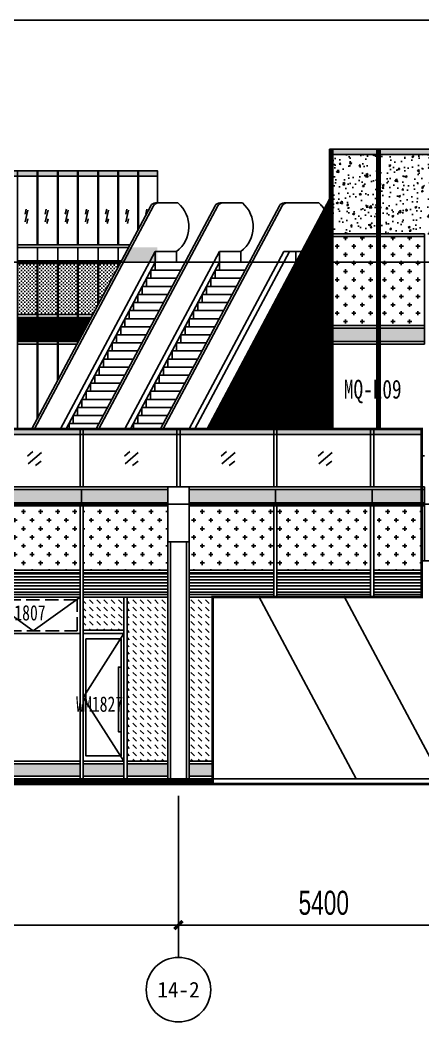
# Model space of a CAD drawing. Extents: x -483182 to 812890, y -390528 to -214858.
# Drawn here: x 342744 to 350231, y -326149 to -307529 of the extents above; entities that cross this region are included whole.
import ezdxf
from ezdxf.enums import TextEntityAlignment as Align
from ezdxf.xclip import XClip

# ---------------------------------------------------------------- set-up
doc = ezdxf.new("R2010")
doc.units = 0
doc.header["$LTSCALE"] = 1000
doc.header["$MEASUREMENT"] = 0
doc.header["$XCLIPFRAME"] = 0
doc.linetypes.add('DASH', pattern=[0.35, 0.25, -0.1])
for name, color, linetype in [('01-标注_符号', 200, 'Continuous'), ('01-标注_轴线坐标', 132, 'Continuous'), ('02-TEXT_轴号', 7, 'Continuous'), ('05-填充_156', 156, 'Continuous'), ('05-填充_168', 168, 'Continuous'), ('05-填充_18', 18, 'Continuous'), ('05-填充_天正', 14, 'Continuous'), ('A-C_幕墙龙骨', 133, 'Continuous'), ('A-C_窗', 140, 'Continuous'), ('A-E_栏杆', 232, 'Continuous'), ('A-SUR_看线', 231, 'Continuous'), ('AXIS_TEXT', 7, 'Continuous'), ('D-铝板', 181, 'Continuous'), ('E-立面轮廓', 241, 'Continuous')]:
    doc.layers.add(name, color=color, linetype=linetype)
doc.layers.add('04-不打印_辅助线', color=165, linetype='Continuous', plot=False)
doc.styles.add('_TCH_AXIS', font='STXIHEI_0.TTF', dxfattribs={"width": 0.75})
doc.styles.add('_TCH_DIM_T3', font='ros.shx', dxfattribs={"width": 0.705882, "bigfont": 'jd.shx'})
doc.styles.add('COMPLEX', font='COMPLEX')
doc.styles.get("Standard").update_dxf_attribs({"font": 'STXIHEI_0.TTF', "width": 0.75})
doc.dimstyles.new('_TCH_ARCH&&150', dxfattribs={"dimtxt": 446.25, "dimasz": 150, "dimexe": 375, "dimexo": 450, "dimgap": 189.375, "dimtad": 1, "dimdec": 0, "dimzin": 0, "dimdsep": 46, "dimtxsty": '_TCH_DIM_T3', "dimblk": 'ARCHTICK', "dimcen": 0.09, "dimclrt": 7, "dimazin": 2, "dimtfac": 1, "dimtdec": 0, "dimtix": 1, "dimtmove": 2, "dimatfit": 3, "dimfxl": 0, "dimtolj": 1, "dimtzin": 0, "dimarcsym": 0})
pattern_1 = [(0, (-28019, 317429.43), (158.75, 158.75), [79.375, -238.125]), (90, (-27979.32, 317389.74), (-158.75, 158.75), [79.375, -238.125])]
pattern_2 = [(315, (0, 0), (134.703842, -3e-14), [95.25, -95.25])]

# ---------------------------------------------------------------- blocks, each defined once
blk = doc.blocks.new('*U139')
at = {"layer": '05-填充_168'}
h = blk.add_hatch(color=256, dxfattribs=at)
h.dxf.hatch_style = 1
h.paths.add_polyline_path([(0, 300), (8600, 300), (8600, 50), (0, 50)])
for points in [[(0, 350), (8600, 350)], [(0, 300), (8600, 300)], [(0, 50), (8600, 50)], [(0, 0), (8600, 0)]]:
    blk.add_lwpolyline(points)
for points in [[(0, 300), (8600, 300), (8600, 350), (0, 350)], [(0, 300), (8600, 300), (8600, 50), (0, 50)], [(8600, 0), (0, 0), (0, 50), (8600, 50)]]:
    blk.add_lwpolyline(points, close=True)
blk = doc.blocks.new('*U253')
at = {"layer": 'A-C_窗'}
blk.add_line((0, 125), (0, -125), dxfattribs=at)
blk = doc.blocks.new('*U254')
at = {"layer": 'A-C_窗', "color": 0, "linetype": 'ByBlock', "lineweight": -2, "transparency": 16777216}
for p in [(0, 0), (1800, 0), (3600, 0), (5400, 0)]:
    blk.add_blockref('*U253', p, dxfattribs=at)
blk = doc.blocks.new('kdytu')
at = {"layer": '05-填充_168'}
h = blk.add_hatch(color=256, dxfattribs=at)
h.dxf.hatch_style = 1
h.paths.add_polyline_path([(0, 50), (1740, 50), (1740, 275), (0, 275)])
for points in [[(0, 325), (1740, 325)], [(0, 275), (1740, 275)], [(0, 50), (1740, 50)], [(0, 0), (1740, 0)]]:
    blk.add_lwpolyline(points)
blk.add_lwpolyline([(0, 50), (1740, 50), (1740, 275), (0, 275)], close=True)
blk = doc.blocks.new('*U249')
at = {"layer": 'A-C_窗'}
blk.add_blockref('kdytu', (-870, -162.5), dxfattribs=at)
blk = doc.blocks.new('*U250')
at = {"layer": 'A-C_窗', "color": 0, "linetype": 'ByBlock', "lineweight": -2, "transparency": 16777216}
for p in [(0, 0), (1800, 0), (3600, 0)]:
    blk.add_blockref('*U249', p, dxfattribs=at)
blk = doc.blocks.new('A$C2E0A5E3B')
blk.add_lwpolyline([(-5, 0), (1735, 0), (1735, 675), (-5, 675)], close=True)
for points in [[(-5, 675), (865, 50)], [(865, 50), (1735, 675)]]:
    blk.add_lwpolyline(points)
at = {"linetype": 'DASH'}
blk.add_lwpolyline([(45, 50), (1685, 50), (1685, 625), (45, 625)], close=True, dxfattribs=at)
at = {"layer": '04-不打印_辅助线', "width": 0.75}
blk.add_text('1807', height=285.4, dxfattribs=at).set_placement((514, 242))
blk = doc.blocks.new('*U251')
at = {"layer": 'A-C_窗'}
blk.add_blockref('A$C2E0A5E3B', (-865, -337.5), dxfattribs=at)
blk = doc.blocks.new('*U252')
at = {"layer": 'A-C_窗', "color": 0, "linetype": 'ByBlock', "lineweight": -2, "transparency": 16777216}
for p in [(0, 0), (1800, 0), (3600, 0)]:
    blk.add_blockref('*U251', p, dxfattribs=at)
blk = doc.blocks.new('*U273')
at = {"layer": 'A-E_栏杆'}
for p, q in [((-30, -537.5), (-30, 537.5)), ((30, -537.5), (30, 537.5))]:
    blk.add_line(p, q, dxfattribs=at)
blk = doc.blocks.new('*U274')
at = {"layer": 'A-E_栏杆', "color": 0, "linetype": 'ByBlock', "lineweight": -2, "transparency": 16777216}
for p in [(57600, 0), (59400, 0), (61200, 0), (63000, 0)]:
    blk.add_blockref('*U273', p, dxfattribs=at)
blk = doc.blocks.new('jtrsytrs')
at = {"layer": 'A-E_栏杆'}
for points in [[(861, -416), (763, -507)], [(1020, -435), (773, -648)], [(1016, -596), (911, -679)]]:
    blk.add_lwpolyline(points, dxfattribs=at)
blk = doc.blocks.new('*U275')
at = {"layer": 'A-C_窗'}
blk.add_blockref('jtrsytrs', (-907, 533), dxfattribs=at)
blk = doc.blocks.new('*U276')
at = {"layer": 'A-E_栏杆', "color": 0, "linetype": 'ByBlock', "lineweight": -2, "transparency": 16777216}
for p in [(57600, 0), (59400, 0), (61200, 0), (63000, 0)]:
    blk.add_blockref('*U275', p, dxfattribs=at)
blk = doc.blocks.new('*U277')
at = {"layer": '05-填充_168'}
h = blk.add_hatch(color=256, dxfattribs=at)
h.dxf.hatch_style = 1
h.paths.add_polyline_path([(0, 50), (438, 50), (438, 275), (0, 275)])
for points in [[(0, 325), (438, 325)], [(0, 275), (438, 275)], [(0, 50), (438, 50)], [(0, 0), (438, 0)]]:
    blk.add_lwpolyline(points)
blk.add_lwpolyline([(0, 50), (438, 50), (438, 275), (0, 275)], close=True)
blk = doc.blocks.new('*U471')
at = {"layer": '05-填充_156'}
h = blk.add_hatch(dxfattribs=at)
h.set_pattern_fill('CROSS', color=136, scale=100)
h.set_pattern_definition([(0, (-31417, 313254.43), (158.75, 158.75), [79.375, -238.125]), (90, (-31377.32, 313214.74), (-158.75, 158.75), [79.375, -238.125])])
h.paths.add_polyline_path([(0, 1700), (1570, 1700), (1570, 500), (0, 500)])
h = blk.add_hatch(dxfattribs=at)
h.set_pattern_fill('LINE', color=256, scale=60)
h.set_pattern_definition([(0, (1086, 50), (0, 57.15), [])])
h.paths.add_polyline_path([(0, 450), (1570, 450), (1570, 50), (0, 50)])
for points in [[(0, 1700), (1570, 1700), (1570, 500), (0, 500)], [(1570, 450), (0, 450), (0, 500), (1570, 500)], [(1570, 0), (0, 0), (0, 50), (1570, 50)]]:
    blk.add_lwpolyline(points, close=True)
for points in [[(0, 500), (1570, 500)], [(0, 450), (1570, 450)]]:
    blk.add_lwpolyline(points)
at = {"layer": 'A-C_窗'}
blk.add_lwpolyline([(0, 450), (1570, 450), (1570, 50), (0, 50)], close=True, dxfattribs=at)
blk = doc.blocks.new('*U278')
at = {"layer": '05-填充_168'}
h = blk.add_hatch(color=256, dxfattribs=at)
h.dxf.hatch_style = 1
h.paths.add_polyline_path([(0, 300), (4318, 300), (4318, 50), (0, 50)])
for points in [[(0, 350), (4318, 350)], [(0, 300), (4318, 300)], [(0, 50), (4318, 50)], [(0, 0), (4318, 0)]]:
    blk.add_lwpolyline(points)
for points in [[(0, 300), (4318, 300), (4318, 350), (0, 350)], [(0, 300), (4318, 300), (4318, 50), (0, 50)], [(4318, 0), (0, 0), (0, 50), (4318, 50)]]:
    blk.add_lwpolyline(points, close=True)
blk = doc.blocks.new('*U470')
at = {"layer": '05-填充_156'}
h = blk.add_hatch(dxfattribs=at)
h.set_pattern_fill('CROSS', color=136, scale=100)
h.set_pattern_definition([(0, (-31247, 313254.43), (158.75, 158.75), [79.375, -238.125]), (90, (-31207.32, 313214.74), (-158.75, 158.75), [79.375, -238.125])])
h.paths.add_polyline_path([(0, 1700), (1740, 1700), (1740, 500), (0, 500)])
h = blk.add_hatch(dxfattribs=at)
h.set_pattern_fill('LINE', color=256, scale=60)
h.set_pattern_definition([(0, (1256, 50), (0, 57.15), [])])
h.paths.add_polyline_path([(0, 450), (1740, 450), (1740, 50), (0, 50)])
for points in [[(0, 1700), (1740, 1700), (1740, 500), (0, 500)], [(1740, 450), (0, 450), (0, 500), (1740, 500)], [(1740, 0), (0, 0), (0, 50), (1740, 50)]]:
    blk.add_lwpolyline(points, close=True)
for points in [[(0, 500), (1740, 500)], [(0, 450), (1740, 450)]]:
    blk.add_lwpolyline(points)
at = {"layer": 'A-C_窗'}
blk.add_lwpolyline([(0, 450), (1740, 450), (1740, 50), (0, 50)], close=True, dxfattribs=at)
blk = doc.blocks.new('*U472')
at = {"layer": '05-填充_156'}
h = blk.add_hatch(dxfattribs=at)
h.set_pattern_fill('CROSS', color=136, scale=100)
h.set_pattern_definition([(0, (-32098.68, 313254.43), (158.75, 158.75), [79.375, -238.125]), (90, (-32058.99, 313214.74), (-158.75, 158.75), [79.375, -238.125])])
h.paths.add_polyline_path([(0, 1700), (888, 1700), (888, 500), (0, 500)])
h = blk.add_hatch(dxfattribs=at)
h.set_pattern_fill('LINE', color=256, scale=60)
h.set_pattern_definition([(0, (404.33, 50), (0, 57.15), [])])
h.paths.add_polyline_path([(0, 450), (888, 450), (888, 50), (0, 50)])
for points in [[(0, 1700), (888, 1700), (888, 500), (0, 500)], [(888, 450), (0, 450), (0, 500), (888, 500)], [(888, 0), (0, 0), (0, 50), (888, 50)]]:
    blk.add_lwpolyline(points, close=True)
for points in [[(0, 500), (888, 500)], [(0, 450), (888, 450)]]:
    blk.add_lwpolyline(points)
at = {"layer": 'A-C_窗'}
blk.add_lwpolyline([(0, 450), (888, 450), (888, 50), (0, 50)], close=True, dxfattribs=at)
blk = doc.blocks.new('*U279')
at = {"layer": 'A-C_窗'}
blk.add_line((0, 125), (0, -125), dxfattribs=at)
blk = doc.blocks.new('*U280')
at = {"layer": 'A-C_窗', "color": 0, "linetype": 'ByBlock', "lineweight": -2, "transparency": 16777216}
for p in [(0, 0), (1800, 0)]:
    blk.add_blockref('*U279', p, dxfattribs=at)
blk = doc.blocks.new('dsfsdfds')
for p, q in [((-3768, -4200), (-1556, -53)), ((-2572, -4200), (-361, -53)), ((-1528, -900), (-1128, -900))]:
    blk.add_line(p, q)
for points in [[(-3820, -4200), (-1609, -53, -0.276984), (-1520, 0), (-1103, 0)], [(-2625, -4200), (-413, -53, -0.276984), (-325, 0), (92, 0)], [(-1103, 0, -0.478638), (-1128, -900, -0.168129)]]:
    blk.add_lwpolyline(points, format="xyb")
for points in [[(-3288, -4200), (-1528, -900)], [(-1528, -900), (-1528, -1100)], [(-1128, -900), (-1128, -1100)], [(-3182, -4200), (-1528, -1100)], [(-1528, -1100), (-971, -1100)], [(-1528, -1100), (-1528, -1250)], [(-1608, -1250), (-1051, -1250)], [(-1608, -1250), (-1608, -1400)], [(-1688, -1400), (-1131, -1400)], [(-1688, -1400), (-1688, -1550)], [(-1768, -1550), (-1211, -1550)], [(-1768, -1550), (-1768, -1700)], [(-1928, -1850), (-1371, -1850)], [(-1928, -1850), (-1928, -2000)], [(-1848, -1700), (-1291, -1700)], [(-1848, -1700), (-1848, -1850)], [(-2008, -2000), (-1451, -2000)], [(-2008, -2000), (-2008, -2150)], [(-2088, -2150), (-1531, -2150)], [(-2088, -2150), (-2088, -2300)], [(-2168, -2300), (-1611, -2300)], [(-2168, -2300), (-2168, -2450)], [(-2328, -2600), (-1771, -2600)], [(-2328, -2600), (-2328, -2750)], [(-2248, -2450), (-1691, -2450)], [(-2248, -2450), (-2248, -2600)], [(-2408, -2750), (-1851, -2750)], [(-2408, -2750), (-2408, -2900)], [(-2488, -2900), (-1931, -2900)], [(-2488, -2900), (-2488, -3050)], [(-2568, -3050), (-2011, -3050)], [(-2568, -3050), (-2568, -3200)], [(-2728, -3350), (-2171, -3350)], [(-2728, -3350), (-2728, -3500)], [(-2648, -3200), (-2091, -3200)], [(-2648, -3200), (-2648, -3350)], [(-2808, -3500), (-2251, -3500)], [(-2808, -3500), (-2808, -3650)], [(-2888, -3650), (-2331, -3650)], [(-2888, -3650), (-2888, -3800)], [(-2968, -3800), (-2411, -3800)], [(-2968, -3800), (-2968, -3950)], [(-3048, -3950), (-2491, -3950)], [(-3048, -3950), (-3048, -4100)], [(-3128, -4100), (-2571, -4100)], [(-3128, -4100), (-3128, -4200)]]:
    blk.add_lwpolyline(points)
for centre in [(-1468, -100), (-272, -100)]:
    blk.add_arc(centre, 100, 90, 151.9275)
blk = doc.blocks.new('*U314')
at = {"layer": 'A-C_窗'}
blk.add_blockref('jtrsytrs', (-907, 533), dxfattribs=at)
blk = doc.blocks.new('*U315')
at = {"layer": 'A-E_栏杆', "color": 0, "linetype": 'ByBlock', "lineweight": -2, "transparency": 16777216}
for p in [(0, 0), (1800, 0), (3600, 0), (5400, 0), (7200, 0), (9000, 0), (10800, 0)]:
    blk.add_blockref('*U314', p, dxfattribs=at)
blk = doc.blocks.new('*U311')
at = {"layer": '05-填充_168'}
h = blk.add_hatch(color=256, dxfattribs=at)
h.dxf.hatch_style = 1
h.paths.add_polyline_path([(0, 300), (12514, 300), (12514, 50), (0, 50)])
for points in [[(0, 350), (12514, 350)], [(0, 300), (12514, 300)], [(0, 50), (12514, 50)], [(0, 0), (12514, 0)]]:
    blk.add_lwpolyline(points)
for points in [[(0, 300), (12514, 300), (12514, 350), (0, 350)], [(0, 300), (12514, 300), (12514, 50), (0, 50)], [(12514, 0), (0, 0), (0, 50), (12514, 50)]]:
    blk.add_lwpolyline(points, close=True)
blk = doc.blocks.new('*U316')
at = {"layer": 'A-C_窗'}
blk.add_line((0, 125), (0, -125), dxfattribs=at)
blk = doc.blocks.new('*U313')
at = {"layer": 'A-C_窗', "color": 0, "linetype": 'ByBlock', "lineweight": -2, "transparency": 16777216}
for p in [(0, 0), (1800, 0), (3600, 0), (5400, 0), (7200, 0), (9000, 0)]:
    blk.add_blockref('*U316', p, dxfattribs=at)
blk = doc.blocks.new('0003')
at = {"layer": '05-填充_156'}
h = blk.add_hatch(dxfattribs=at)
h.set_pattern_fill('CROSS', color=136, scale=100)
h.set_pattern_definition([(0, (-31217, 313554.43), (158.75, 158.75), [79.375, -238.125]), (90, (-31177.32, 313514.74), (-158.75, 158.75), [79.375, -238.125])])
h.paths.add_polyline_path([(0, 1500), (1770, 1500), (1770, 550), (0, 550)])
h = blk.add_hatch(dxfattribs=at)
h.set_pattern_fill('CROSS', color=136, scale=100)
h.set_pattern_definition([(0, (-29417, 313554.43), (158.75, 158.75), [79.375, -238.125]), (90, (-29377.32, 313514.74), (-158.75, 158.75), [79.375, -238.125])])
h.paths.add_polyline_path([(1830, 1500), (3570, 1500), (3570, 550), (1830, 550)])
h = blk.add_hatch(dxfattribs=at)
h.set_pattern_fill('CROSS', color=136, scale=100)
h.set_pattern_definition([(0, (-27617, 313554.43), (158.75, 158.75), [79.375, -238.125]), (90, (-27577.32, 313514.74), (-158.75, 158.75), [79.375, -238.125])])
h.paths.add_polyline_path([(3630, 1500), (5370, 1500), (5370, 550), (3630, 550)])
h = blk.add_hatch(dxfattribs=at)
h.set_pattern_fill('CROSS', color=136, scale=100)
h.set_pattern_definition([(0, (-25817, 313554.43), (158.75, 158.75), [79.375, -238.125]), (90, (-25777.32, 313514.74), (-158.75, 158.75), [79.375, -238.125])])
h.paths.add_polyline_path([(5430, 1500), (7170, 1500), (7170, 550), (5430, 550)])
h = blk.add_hatch(dxfattribs=at)
h.set_pattern_fill('CROSS', color=136, scale=100)
h.set_pattern_definition([(0, (-24017, 313554.43), (158.75, 158.75), [79.375, -238.125]), (90, (-23977.32, 313514.74), (-158.75, 158.75), [79.375, -238.125])])
h.paths.add_polyline_path([(7230, 1500), (8970, 1500), (8970, 550), (7230, 550)])
h = blk.add_hatch(dxfattribs=at)
h.set_pattern_fill('CROSS', color=136, scale=100)
h.set_pattern_definition([(0, (-22217, 313554.43), (158.75, 158.75), [79.375, -238.125]), (90, (-22177.32, 313514.74), (-158.75, 158.75), [79.375, -238.125])])
h.paths.add_polyline_path([(9030, 1500), (10770, 1500), (10770, 550), (9030, 550)])
h = blk.add_hatch(dxfattribs=at)
h.set_pattern_fill('CROSS', color=136, scale=100)
h.set_pattern_definition([(0, (-20473, 313554.43), (158.75, 158.75), [79.375, -238.125]), (90, (-20433.32, 313514.74), (-158.75, 158.75), [79.375, -238.125])])
h.paths.add_polyline_path([(10830, 1500), (12514, 1500), (12514, 550), (10830, 550)])
h = blk.add_hatch(dxfattribs=at)
h.set_pattern_fill('LINE', color=256, scale=60)
h.set_pattern_definition([(0, (1286, 50), (0, 57.15), [])])
h.paths.add_polyline_path([(0, 500), (1770, 500), (1770, 50), (0, 50)])
h = blk.add_hatch(dxfattribs=at)
h.set_pattern_fill('LINE', color=256, scale=60)
h.set_pattern_definition([(0, (3086, 50), (0, 57.15), [])])
h.paths.add_polyline_path([(1830, 500), (3570, 500), (3570, 50), (1830, 50)])
h = blk.add_hatch(dxfattribs=at)
h.set_pattern_fill('LINE', color=256, scale=60)
h.set_pattern_definition([(0, (4886, 50), (0, 57.15), [])])
h.paths.add_polyline_path([(3630, 500), (5370, 500), (5370, 50), (3630, 50)])
h = blk.add_hatch(dxfattribs=at)
h.set_pattern_fill('LINE', color=256, scale=60)
h.set_pattern_definition([(0, (6686, 50), (0, 57.15), [])])
h.paths.add_polyline_path([(5430, 500), (7170, 500), (7170, 50), (5430, 50)])
h = blk.add_hatch(dxfattribs=at)
h.set_pattern_fill('LINE', color=256, scale=60)
h.set_pattern_definition([(0, (8486, 50), (0, 57.15), [])])
h.paths.add_polyline_path([(7230, 500), (8970, 500), (8970, 50), (7230, 50)])
h = blk.add_hatch(dxfattribs=at)
h.set_pattern_fill('LINE', color=256, scale=60)
h.set_pattern_definition([(0, (10286, 50), (0, 57.15), [])])
h.paths.add_polyline_path([(9030, 500), (10770, 500), (10770, 50), (9030, 50)])
h = blk.add_hatch(dxfattribs=at)
h.set_pattern_fill('LINE', color=256, scale=60)
h.set_pattern_definition([(0, (12030, 50), (0, 57.15), [])])
h.paths.add_polyline_path([(10830, 500), (12514, 500), (12514, 50), (10830, 50)])
for points in [[(0, 1500), (1770, 1500), (1770, 550), (0, 550)], [(1830, 1500), (3570, 1500), (3570, 550), (1830, 550)], [(3630, 1500), (5370, 1500), (5370, 550), (3630, 550)], [(5430, 1500), (7170, 1500), (7170, 550), (5430, 550)], [(7230, 1500), (8970, 1500), (8970, 550), (7230, 550)], [(9030, 1500), (10770, 1500), (10770, 550), (9030, 550)], [(10830, 1500), (12514, 1500), (12514, 550), (10830, 550)], [(1770, 500), (0, 500), (0, 550), (1770, 550)], [(0, 500), (1770, 500), (1770, 50), (0, 50)], [(3570, 500), (1830, 500), (1830, 550), (3570, 550)], [(1830, 500), (3570, 500), (3570, 50), (1830, 50)], [(5370, 500), (3630, 500), (3630, 550), (5370, 550)], [(3630, 500), (5370, 500), (5370, 50), (3630, 50)], [(7170, 500), (5430, 500), (5430, 550), (7170, 550)], [(5430, 500), (7170, 500), (7170, 50), (5430, 50)], [(8970, 500), (7230, 500), (7230, 550), (8970, 550)], [(7230, 500), (8970, 500), (8970, 50), (7230, 50)], [(10770, 500), (9030, 500), (9030, 550), (10770, 550)], [(9030, 500), (10770, 500), (10770, 50), (9030, 50)], [(12514, 500), (10830, 500), (10830, 550), (12514, 550)], [(10830, 500), (12514, 500), (12514, 50), (10830, 50)], [(1770, 0), (0, 0), (0, 50), (1770, 50)], [(3570, 0), (1830, 0), (1830, 50), (3570, 50)], [(5370, 0), (3630, 0), (3630, 50), (5370, 50)], [(7170, 0), (5430, 0), (5430, 50), (7170, 50)], [(8970, 0), (7230, 0), (7230, 50), (8970, 50)], [(10770, 0), (9030, 0), (9030, 50), (10770, 50)], [(12514, 0), (10830, 0), (10830, 50), (12514, 50)]]:
    blk.add_lwpolyline(points, close=True)
for points in [[(0, 550), (1770, 550)], [(0, 500), (1770, 500)], [(1830, 550), (3570, 550)], [(1830, 500), (3570, 500)], [(3630, 550), (5370, 550)], [(3630, 500), (5370, 500)], [(5430, 550), (7170, 550)], [(5430, 500), (7170, 500)], [(7230, 550), (8970, 550)], [(7230, 500), (8970, 500)], [(9030, 550), (10770, 550)], [(9030, 500), (10770, 500)], [(10830, 550), (12514, 550)], [(10830, 500), (12514, 500)]]:
    blk.add_lwpolyline(points)
blk = doc.blocks.new('jyrsyt')
at = {"layer": '05-填充_168'}
h = blk.add_hatch(color=256, dxfattribs=at)
h.dxf.hatch_style = 1
h.paths.add_polyline_path([(0, 25), (12514, 25), (12514, -300), (0, -300)])
at = {"layer": 'A-C_窗'}
for p, q in [((1770, 25), (1770, 4175)), ((1830, 25), (1830, 4175)), ((3570, 25), (3570, 4175)), ((3630, 25), (3630, 4175)), ((5370, 25), (5370, 4175)), ((5430, 25), (5430, 4175)), ((7170, 25), (7170, 4175)), ((7230, 25), (7230, 4175)), ((8970, 25), (8970, 4175)), ((9030, 25), (9030, 4175)), ((10770, 25), (10770, 4175)), ((10830, 25), (10830, 4175))]:
    blk.add_line(p, q, dxfattribs=at)
blk.add_lwpolyline([(0, 5900), (12514, 5900), (12514, -300), (0, -300)], close=True, dxfattribs=at)
for points in [[(12514, 25), (0, 25)], [(1800, 25), (1800, -300)], [(3600, 25), (3600, -300)], [(5400, 25), (5400, -300)], [(7200, 25), (7200, -300)], [(9000, 25), (9000, -300)], [(10800, 25), (10800, -300)]]:
    blk.add_lwpolyline(points, dxfattribs=at)
at = {"layer": 'A-E_栏杆'}
for p, q in [((1770, 4525), (1770, 5900)), ((1830, 4525), (1830, 5900)), ((3570, 4525), (3570, 5900)), ((3630, 4525), (3630, 5900)), ((5370, 4525), (5370, 5900)), ((5430, 4525), (5430, 5900)), ((7170, 4525), (7170, 5900)), ((7230, 4525), (7230, 5900)), ((8970, 4525), (8970, 5900)), ((9030, 4525), (9030, 5900)), ((10770, 4525), (10770, 5900)), ((10830, 4525), (10830, 5900))]:
    blk.add_line(p, q, dxfattribs=at)
at = {"layer": 'A-C_窗'}
for name, p in [('*U311', (0, 4175)), ('*U313', (1800, 4350)), ('0003', (0, 2675))]:
    blk.add_blockref(name, p, dxfattribs=at)
at = {"layer": 'A-E_栏杆'}
blk.add_blockref('*U315', (821, 5067), dxfattribs=at)
blk = doc.blocks.new('A$C250B70AF')
for p, q in [((-3768, -4200), (-1556, -53)), ((-2572, -4200), (-361, -53)), ((-1528, -900), (-1128, -900)), ((-332, -900), (-5, -900))]:
    blk.add_line(p, q)
for points in [[(-3820, -4200), (-1609, -53, -0.276984), (-1520, 0), (-1103, 0)], [(-2625, -4200), (-413, -53, -0.276984), (-325, 0), (319, 0)], [(-1103, 0, -0.478638), (-1128, -900, -0.168129)], [(319, 0, -0.031169), (371, -50, -0.031169)]]:
    blk.add_lwpolyline(points, format="xyb")
for points in [[(-3288, -4200), (-1528, -900)], [(-2092, -4200), (-332, -900)], [(-1986, -4200), (-226, -900)], [(-1528, -900), (-1528, -1100)], [(-1128, -900), (-1128, -1100)], [(-106, -900), (-106, -1100)], [(-3182, -4200), (-1528, -1100)], [(-1759, -4200), (-106, -1100)], [(-1528, -1100), (-971, -1100)], [(-1528, -1100), (-1528, -1250)], [(-1608, -1250), (-1051, -1250)], [(-1608, -1250), (-1608, -1400)], [(-1688, -1400), (-1131, -1400)], [(-1688, -1400), (-1688, -1550)], [(-1768, -1550), (-1211, -1550)], [(-1768, -1550), (-1768, -1700)], [(-1928, -1850), (-1371, -1850)], [(-1928, -1850), (-1928, -2000)], [(-1848, -1700), (-1291, -1700)], [(-1848, -1700), (-1848, -1850)], [(-2008, -2000), (-1451, -2000)], [(-2008, -2000), (-2008, -2150)], [(-2088, -2150), (-1531, -2150)], [(-2088, -2150), (-2088, -2300)], [(-2168, -2300), (-1611, -2300)], [(-2168, -2300), (-2168, -2450)], [(-2328, -2600), (-1771, -2600)], [(-2328, -2600), (-2328, -2750)], [(-2248, -2450), (-1691, -2450)], [(-2248, -2450), (-2248, -2600)], [(-2408, -2750), (-1851, -2750)], [(-2408, -2750), (-2408, -2900)], [(-2488, -2900), (-1931, -2900)], [(-2488, -2900), (-2488, -3050)], [(-2568, -3050), (-2011, -3050)], [(-2568, -3050), (-2568, -3200)], [(-2728, -3350), (-2171, -3350)], [(-2728, -3350), (-2728, -3500)], [(-2648, -3200), (-2091, -3200)], [(-2648, -3200), (-2648, -3350)], [(-2808, -3500), (-2251, -3500)], [(-2808, -3500), (-2808, -3650)], [(-2888, -3650), (-2331, -3650)], [(-2888, -3650), (-2888, -3800)], [(-2968, -3800), (-2411, -3800)], [(-2968, -3800), (-2968, -3950)], [(-3048, -3950), (-2491, -3950)], [(-3048, -3950), (-3048, -4100)], [(-3128, -4100), (-2571, -4100)], [(-3128, -4100), (-3128, -4200)]]:
    blk.add_lwpolyline(points)
for centre in [(-1468, -100), (-272, -100)]:
    blk.add_arc(centre, 100, 90, 151.9275)
blk = doc.blocks.new('treayhts')
at = {"layer": '05-填充_156'}
h = blk.add_hatch(dxfattribs=at)
h.set_pattern_fill('CROSS', color=136, scale=100)
h.set_pattern_definition([(0, (-30719, 317429.43), (158.75, 158.75), [79.375, -238.125]), (90, (-30679.32, 317389.74), (-158.75, 158.75), [79.375, -238.125])])
h.paths.add_polyline_path([(1530, 5875), (2370, 5875), (2370, 4225), (1530, 4225)])
h = blk.add_hatch(dxfattribs=at)
h.set_pattern_fill('CROSS', color=136, scale=100)
h.set_pattern_definition([(0, (-29819, 317429.43), (158.75, 158.75), [79.375, -238.125]), (90, (-29779.32, 317389.74), (-158.75, 158.75), [79.375, -238.125])])
h.paths.add_polyline_path([(2430, 5875), (3270, 5875), (3270, 4225), (2430, 4225)])
h = blk.add_hatch(dxfattribs=at)
h.set_pattern_fill('CROSS', color=136, scale=100)
h.set_pattern_definition([(0, (-28919, 317429.43), (158.75, 158.75), [79.375, -238.125]), (90, (-28879.32, 317389.74), (-158.75, 158.75), [79.375, -238.125])])
h.paths.add_polyline_path([(3330, 5875), (4170, 5875), (4170, 4225), (3330, 4225)])
h = blk.add_hatch(dxfattribs=at)
h.set_pattern_fill('CROSS', color=136, scale=100)
h.set_pattern_definition(pattern_1)
h.paths.add_polyline_path([(4230, 5875), (5070, 5875), (5070, 4225), (4230, 4225)])
h = blk.add_hatch(dxfattribs=at)
h.set_pattern_fill('CROSS', color=136, scale=100)
h.set_pattern_definition(pattern_1)
h.paths.add_polyline_path([(4230, 875), (5070, 875), (5070, -150), (4230, -150)])
at = {"layer": '05-填充_168'}
h = blk.add_hatch(color=256, dxfattribs=at)
h.dxf.hatch_style = 1
h.paths.add_polyline_path([(1530, 4175), (2370, 4175), (2370, 3925), (1530, 3925)])
h = blk.add_hatch(color=256, dxfattribs=at)
h.dxf.hatch_style = 1
h.paths.add_polyline_path([(2430, 4175), (3270, 4175), (3270, 3925), (2430, 3925)])
h = blk.add_hatch(color=256, dxfattribs=at)
h.dxf.hatch_style = 1
h.paths.add_polyline_path([(3330, 4175), (4170, 4175), (4170, 3925), (3330, 3925)])
h = blk.add_hatch(color=256, dxfattribs=at)
h.dxf.hatch_style = 1
h.paths.add_polyline_path([(4230, 4175), (5070, 4175), (5070, 3925), (4230, 3925)])
h = blk.add_hatch(color=256, dxfattribs=at)
h.dxf.hatch_style = 1
h.paths.add_polyline_path([(4230, 1175), (5070, 1175), (5070, 925), (4230, 925)])
for points in [[(1530, 5875), (2370, 5875), (2370, 4225), (1530, 4225)], [(2430, 5875), (3270, 5875), (3270, 5925), (2430, 5925)], [(2430, 5875), (3270, 5875), (3270, 4225), (2430, 4225)], [(3330, 5875), (4170, 5875), (4170, 5925), (3330, 5925)], [(3330, 5875), (4170, 5875), (4170, 4225), (3330, 4225)], [(4230, 5875), (5070, 5875), (5070, 5925), (4230, 5925)], [(4230, 5875), (5070, 5875), (5070, 4225), (4230, 4225)], [(1530, 4175), (2370, 4175), (2370, 4225), (1530, 4225)], [(1530, 4175), (2370, 4175), (2370, 3925), (1530, 3925)], [(2430, 4175), (3270, 4175), (3270, 4225), (2430, 4225)], [(2430, 4175), (3270, 4175), (3270, 3925), (2430, 3925)], [(3330, 4175), (4170, 4175), (4170, 4225), (3330, 4225)], [(3330, 4175), (4170, 4175), (4170, 3925), (3330, 3925)], [(4230, 4175), (5070, 4175), (5070, 4225), (4230, 4225)], [(4230, 4175), (5070, 4175), (5070, 3925), (4230, 3925)], [(2370, 3875), (1530, 3875), (1530, 3925), (2370, 3925)], [(3270, 3875), (2430, 3875), (2430, 3925), (3270, 3925)], [(4170, 3875), (3330, 3875), (3330, 3925), (4170, 3925)], [(5070, 3875), (4230, 3875), (4230, 3925), (5070, 3925)], [(4230, 1175), (5070, 1175), (5070, 1225), (4230, 1225)], [(4230, 1175), (5070, 1175), (5070, 925), (4230, 925)], [(5070, 875), (4230, 875), (4230, 925), (5070, 925)], [(4230, 875), (5070, 875), (5070, -150), (4230, -150)]]:
    blk.add_lwpolyline(points, close=True)
for points in [[(2430, 5925), (3270, 5925)], [(2430, 5875), (3270, 5875)], [(2430, 5875), (3270, 5875)], [(3330, 5925), (4170, 5925)], [(3330, 5875), (4170, 5875)], [(3330, 5875), (4170, 5875)], [(4230, 5925), (5070, 5925)], [(4230, 5875), (5070, 5875)], [(4230, 5875), (5070, 5875)], [(1530, 4225), (2370, 4225)], [(1530, 4175), (2370, 4175)], [(2430, 4225), (3270, 4225)], [(2430, 4175), (3270, 4175)], [(3330, 4225), (4170, 4225)], [(3330, 4175), (4170, 4175)], [(4230, 4225), (5070, 4225)], [(4230, 4175), (5070, 4175)], [(1530, 3925), (2370, 3925)], [(2430, 3925), (3270, 3925)], [(3330, 3925), (4170, 3925)], [(4230, 3925), (5070, 3925)], [(1530, 3875), (2370, 3875)], [(2430, 3875), (3270, 3875)], [(3330, 3875), (4170, 3875)], [(4230, 3875), (5070, 3875)], [(4230, 1800), (5070, 1800)], [(4230, 1225), (5070, 1225)], [(4230, 1175), (5070, 1175)], [(4230, 925), (5070, 925)], [(4230, 875), (5070, 875)]]:
    blk.add_lwpolyline(points)
at = {"layer": '05-填充_18', "const_width": 60}
for points in [[(3300, -150), (3300, 7500)], [(4200, -150), (4200, 7500)]]:
    blk.add_lwpolyline(points, dxfattribs=at)
at = {"layer": 'A-C_幕墙龙骨'}
for points in [[(3270, -150), (3270, 7500)], [(3330, -150), (3330, 7500)], [(4170, -150), (4170, 7500)], [(4230, -150), (4230, 7500)]]:
    blk.add_lwpolyline(points, dxfattribs=at)
at = {"layer": 'A-C_窗'}
for p, q in [((1470, -150), (1470, 5925)), ((1530, -150), (1530, 5925)), ((2370, -150), (2370, 5925)), ((2430, -150), (2430, 5925))]:
    blk.add_line(p, q, dxfattribs=at)
blk.add_lwpolyline([(3270, 7500), (8610, 7500), (8610, -150), (0, -150), (0, 5925), (0, 5925), (3270, 5925), (3270, 5946), (3270, 5946), (3270, 7500)], dxfattribs=at)
blk = doc.blocks.new('*U385')
at = {"layer": 'A-C_窗'}
blk.add_blockref('*U470', (-870, -750), dxfattribs=at)
blk = doc.blocks.new('*U386')
at = {"layer": 'A-C_窗', "color": 0, "linetype": 'ByBlock', "lineweight": -2, "transparency": 16777216}
for p in [(0, 0), (1800, 0), (3600, 0)]:
    blk.add_blockref('*U385', p, dxfattribs=at)
blk = doc.blocks.new('*U469')
at = {"layer": '05-填充_156'}
h = blk.add_hatch(dxfattribs=at)
h.set_pattern_fill('CROSS', color=136, scale=100)
h.set_pattern_definition([(0, (-31417, 313254.43), (158.75, 158.75), [79.375, -238.125]), (90, (-31377.32, 313214.74), (-158.75, 158.75), [79.375, -238.125])])
h.paths.add_polyline_path([(0, 1700), (1570, 1700), (1570, 500), (0, 500)])
h = blk.add_hatch(dxfattribs=at)
h.set_pattern_fill('LINE', color=256, scale=60)
h.set_pattern_definition([(0, (1086, 50), (0, 57.15), [])])
h.paths.add_polyline_path([(0, 450), (1570, 450), (1570, 50), (0, 50)])
for points in [[(0, 1700), (1570, 1700), (1570, 500), (0, 500)], [(1570, 450), (0, 450), (0, 500), (1570, 500)], [(1570, 0), (0, 0), (0, 50), (1570, 50)]]:
    blk.add_lwpolyline(points, close=True)
for points in [[(0, 500), (1570, 500)], [(0, 450), (1570, 450)]]:
    blk.add_lwpolyline(points)
at = {"layer": 'A-C_窗'}
blk.add_lwpolyline([(0, 450), (1570, 450), (1570, 50), (0, 50)], close=True, dxfattribs=at)
blk = doc.blocks.new('*U387')
at = {"layer": 'A-C_窗'}
blk.add_blockref('*U469', (-785, -750), dxfattribs=at)
blk = doc.blocks.new('*U388')
at = {"layer": 'A-C_窗', "color": 0, "linetype": 'ByBlock', "lineweight": -2, "transparency": 16777216}
blk.add_blockref('*U387', (7030, 0), dxfattribs=at)
blk = doc.blocks.new('*U453')
for p, q in [((-200, 4400), (-200, 0)), ((-150, 4400), (-150, 0)), ((150, 0), (150, 4400)), ((200, 0), (200, 4400))]:
    blk.add_line(p, q)
blk.add_lwpolyline([(-200, 4400), (200, 4400), (200, 5425), (-200, 5425)], close=True)
blk = doc.blocks.new('*U703')
at = {"layer": '05-填充_168'}
h = blk.add_hatch(color=256, dxfattribs=at)
h.dxf.hatch_style = 1
h.paths.add_polyline_path([(0, 50), (755, 50), (755, 275), (0, 275)])
for points in [[(0, 325), (755, 325)], [(0, 275), (755, 275)], [(0, 50), (755, 50)], [(0, 0), (755, 0)]]:
    blk.add_lwpolyline(points)
blk.add_lwpolyline([(0, 50), (755, 50), (755, 275), (0, 275)], close=True)
blk = doc.blocks.new('0202')
for points in [[(-815, 0), (-60, 0), (-60, 2375), (-815, 2375)], [(-110, 100), (-110, 2275), (-765, 2275), (-765, 100)], [(-110, 550), (-160, 550), (-160, 1750), (-110, 1750)]]:
    blk.add_lwpolyline(points, close=True)
for points in [[(-60, 2375), (-815, 1187), (-60, 0)], [(-60, 2375), (-60, 0)]]:
    blk.add_lwpolyline(points)
at = {"layer": '04-不打印_辅助线', "style": '_TCH_AXIS', "width": 0.75}
blk.add_text('WM1827', height=285.4, dxfattribs=at).set_placement((-947, 920))
blk = doc.blocks.new('_AXISO')
blk.add_circle((0, 0), 0.5)
at = {"layer": 'AXIS_TEXT', "style": 'COMPLEX', "width": 1.041667}
blk.add_attdef('A', text='', height=0.56, dxfattribs=at).set_placement((-0.25, -0.28), (0.25, -0.28), align=Align.FIT)
blk = doc.blocks.new('_ArchTick')
at = {"color": 0, "linetype": 'ByBlock', "const_width": 0.4}
blk.add_lwpolyline([(-0.5, -0.5), (0.5, 0.5)], dxfattribs=at)
blk = doc.blocks.new('*D801')
at = {"layer": '01-标注_轴线坐标', "color": 0, "lineweight": -2, "transparency": 16777216}
for p, q in [((345688, -322999), (345688, -324724)), ((351088, -322999), (351088, -324724)), ((345688, -324349), (351088, -324349))]:
    blk.add_line(p, q, dxfattribs=at)
at = {"layer": 'Defpoints', "color": 0, "transparency": 16777216}
for p in [(345688, -322549), (351088, -322549), (351088, -324349)]:
    blk.add_point(p, dxfattribs=at)
at = {"layer": '01-标注_轴线坐标', "color": 0, "lineweight": -2, "transparency": 16777216, "xscale": 150, "yscale": 150, "zscale": 150, "rotation": 180}
blk.add_blockref('_ArchTick', (345688, -324349), dxfattribs=at)
at = {"layer": '01-标注_轴线坐标', "color": 0, "lineweight": -2, "transparency": 16777216, "xscale": 150, "yscale": 150, "zscale": 150}
blk.add_blockref('_ArchTick', (351088, -324349), dxfattribs=at)
at = {"layer": '01-标注_轴线坐标', "color": 7, "transparency": 16777216, "insert": (348388, -323937), "char_height": 446.2, "attachment_point": 5, "style": '_TCH_DIM_T3'}
blk.add_mtext('\\A1;5400', dxfattribs=at)
blk = doc.blocks.new('*D802')
at = {"layer": '01-标注_轴线坐标', "color": 0, "lineweight": -2, "transparency": 16777216}
for p, q in [((336688, -322999), (336688, -324724)), ((345688, -322999), (345688, -324724)), ((336688, -324349), (345688, -324349))]:
    blk.add_line(p, q, dxfattribs=at)
at = {"layer": 'Defpoints', "color": 0, "transparency": 16777216}
for p in [(336688, -322549), (345688, -322549), (345688, -324349)]:
    blk.add_point(p, dxfattribs=at)
at = {"layer": '01-标注_轴线坐标', "color": 0, "lineweight": -2, "transparency": 16777216, "xscale": 150, "yscale": 150, "zscale": 150, "rotation": 180}
blk.add_blockref('_ArchTick', (336688, -324349), dxfattribs=at)
at = {"layer": '01-标注_轴线坐标', "color": 0, "lineweight": -2, "transparency": 16777216, "xscale": 150, "yscale": 150, "zscale": 150}
blk.add_blockref('_ArchTick', (345688, -324349), dxfattribs=at)
at = {"layer": '01-标注_轴线坐标', "color": 7, "transparency": 16777216, "insert": (341188, -323937), "char_height": 446.2, "attachment_point": 5, "style": '_TCH_DIM_T3'}
blk.add_mtext('\\A1;9000', dxfattribs=at)

msp = doc.modelspace()

# ---------------------------------------------------------------- hatches: boundary and pattern name
at = {"layer": '05-填充_156'}
h = msp.add_hatch(dxfattribs=at)
h.set_pattern_fill('DASH', color=256, scale=100, angle=315)
h.set_pattern_definition(pattern_2)
h.paths.add_polyline_path([(343918, -318869.4), (344673, -318869.4), (344673, -318254.4), (343918, -318254.4)])
h.paths.add_polyline_path([(344733, -321304.4), (345488, -321304.4), (345488, -318254.4), (344733, -318254.4)])
h = msp.add_hatch(dxfattribs=at)
h.set_pattern_fill('DASH', color=256, scale=100, angle=315)
h.set_pattern_definition(pattern_2)
h.paths.add_polyline_path([(345888, -321304.4), (346326, -321304.4), (346326, -318254.4), (345888, -318254.4)])
at = {"layer": '05-填充_18'}
h = msp.add_hatch(color=256, dxfattribs=at)
h.dxf.hatch_style = 1
h.paths.add_polyline_path([(353719.8, -309929.4), (348496.3, -309929.4), (348496.3, -310029.4), (353719.8, -310029.4)])
h = msp.add_hatch(color=256, dxfattribs=at)
h.dxf.hatch_style = 1
h.paths.add_polyline_path([(327658, -310329.4), (345297.8, -310329.4), (345297.8, -310429.4), (327658, -310429.4)])
h = msp.add_hatch(color=256, dxfattribs=at)
h.dxf.hatch_style = 1
h.paths.add_polyline_path([(263770.9, -315129.4), (350206.3, -315129.4), (350206.3, -315229.4), (263770.9, -315229.4)])
at = {"layer": '05-填充_天正'}
h = msp.add_hatch(dxfattribs=at)
h.set_pattern_fill('AR-CONC', color=256, scale=200)
h.set_pattern_definition([(50, (0, 0), (364.36934, -31.87817), [38.1, -419.1]), (355, (0, 0), (-70.48565, 382.1133), [30.48, -335.28]), (100.451, (30.36, -2.66), (293.885, 350.23338), [32.38, -356.18]), (46.1842, (0, 101.6), (542.1581, -84.08466), [57.15, -628.65]), (96.6356, (45.2, 94.6), (474.80847, 494.8511), [48.57, -534.27]), (351.184, (0, 101.6), (474.8092, 494.85024), [45.72, -502.92]), (21, (50.8, 76.2), (303.22976, -204.53104), [38.1, -419.1]), (326, (50.8, 76.2), (123.60406, 368.37593), [30.48, -335.28]), (71.4514, (76.07, 59.16), (426.83298, 163.84572), [32.38, -356.18]), (37.5, (0, 0), (6.177207, 169.110078), [0, -331.216, 0, -340.36, 0, -336.55]), (7.5, (0, 0), (133.639325, 200.36115), [0, -194.056, 0, -323.596, 0, -128.27]), (327.5, (-113.28, 0), (271.18119, -11.457488), [0, -127, 0, -396.24, 0, -525.78]), (317.5, (-164.08, 0), (296.25836, 50.85298), [0, -165.1, 0, -263.144, 0, -373.38])])
h.paths.add_polyline_path([(352956.8, -311504.4), (353719.8, -311504.4), (353719.8, -310029.4), (352956.8, -310029.4)])
h.paths.add_polyline_path([(352076.5, -311504.4), (352898.2, -311504.4), (352898.2, -310029.4), (352076.5, -310029.4)])
h.paths.add_polyline_path([(351196.1, -311504.4), (352017.8, -311504.4), (352017.8, -310029.4), (351196.1, -310029.4)])
h.paths.add_polyline_path([(350315.7, -311504.4), (351137.4, -311504.4), (351137.4, -310029.4), (350315.7, -310029.4)])
h.paths.add_polyline_path([(349435.3, -311504.4), (350257, -311504.4), (350257, -310029.4), (349435.3, -310029.4)])
h.paths.add_polyline_path([(348554.9, -311504.4), (349376.6, -311504.4), (349376.6, -310029.4), (348554.9, -310029.4)])

# ---------------------------------------------------------------- linework, layer by layer
at = {"layer": '01-标注_轴线坐标'}
msp.add_line((345688, -321949.2), (345688, -324949.2), dxfattribs=at)
at = {"layer": '04-不打印_辅助线'}
for points in [[(-29082.7, -307529.4), (480719.6, -307529.4)], [(-29082.7, -312029.4), (480719.6, -312029.4)], [(-29082.7, -316529.4), (480719.6, -316529.4)], [(-29082.7, -321629.4), (480719.6, -321629.4)], [(-29082.7, -321729.4), (480719.6, -321729.4)]]:
    msp.add_lwpolyline(points, dxfattribs=at)
at = {"layer": '05-填充_18', "const_width": 100}
msp.add_lwpolyline([(284747.4, -321679.4), (346326, -321679.4)], dxfattribs=at)
at = {"layer": 'A-C_窗'}
for p, q in [((345297.8, -310830.8), (345297.8, -310629.4)), ((348496.3, -310806.5), (348496.3, -310775)), ((343858, -321629.4), (343858, -316554.4)), ((343918, -321629.4), (343918, -316554.4)), ((347458, -318054.4), (347458, -316554.4)), ((347518, -318054.4), (347518, -316554.4)), ((349258, -318054.4), (349258, -316554.4)), ((349318, -318054.4), (349318, -316554.4)), ((344673, -321629.4), (344673, -318254.4)), ((344733, -321629.4), (344733, -318254.4)), ((343918, -318869.4), (344673, -318869.4)), ((343918, -318929.4), (344673, -318929.4))]:
    msp.add_line(p, q, dxfattribs=at)
msp.add_lwpolyline([(353719.8, -317579.4), (353719.8, -309929.4), (348496.3, -309929.4), (348496.3, -310858.8), (346218.6, -315129.4), (350206.3, -315129.4), (350206.3, -317579.4), (353719.8, -317579.4), (353719.8, -309929.4)], close=True, dxfattribs=at)
msp.add_lwpolyline([(342695.8, -315129.4), (342961.3, -315129.4), (345173, -310982.4, -0.276984), (345261.3, -310929.4), (345297.8, -310929.4), (345297.8, -310329.4), (342695.8, -310329.4), (342695.8, -315129.4)], format="xyb", dxfattribs=at)
at = {"layer": 'A-E_栏杆'}
for points in [[(353719.8, -309929.4), (348496.3, -309929.4), (348496.3, -310029.4), (353719.8, -310029.4)], [(327658, -310329.4), (345297.8, -310329.4), (345297.8, -310429.4), (327658, -310429.4)], [(263770.9, -315129.4), (350206.3, -315129.4), (350206.3, -315229.4), (263770.9, -315229.4)]]:
    msp.add_lwpolyline(points, close=True, dxfattribs=at)
at = {"layer": 'A-SUR_看线'}
for points in [[(348991.4, -321629.4), (347178.1, -318229.4)], [(350574.7, -321629.4), (348761.3, -318229.4)]]:
    msp.add_lwpolyline(points, dxfattribs=at)
msp.add_arc((347921.9, -311369.5), 578, 34.4741, 49.58095, dxfattribs=at)
at = {"layer": 'E-立面轮廓', "const_width": 50}
msp.add_lwpolyline([(284747.4, -315129.4), (350206.3, -315129.4), (350206.3, -318254.4), (346326, -318254.4), (346326, -321729.4), (284747.4, -321729.4)], close=True, dxfattribs=at)
msp.add_lwpolyline([(364576.5, -321729.4), (222765.5, -321729.4)], dxfattribs=at)

# ---------------------------------------------------------------- block references
at = {"layer": '01-标注_轴线坐标'}
ref = msp.add_blockref('_AXISO', (345688, -325549.2), dxfattribs=dict(at, xscale=1200, yscale=1200, zscale=1200))
ref.add_attrib('A', '14-2', dxfattribs={"layer": '02-TEXT_轴号', "height": 290.39, "style": '_TCH_AXIS', "width": 1.355782}).set_placement((345293.9, -325694.4), (346082.1, -325694.4), align=Align.FIT)
at = {"layer": 'A-C_窗'}
ref = msp.add_blockref('treayhts', (345297.5, -317429.4), dxfattribs=dict(at, xscale=0.9782))
XClip(ref).set_block_clipping_path([(941.5602199691, 2300.0000000051), (5018.1826955734, 2300.0000000041), (5018.1826955734, -150), (8610.0000000001, -150), (8610.0000000001, 7500), (3270, 7500.0000000051), (3270, 6570.6496115539)])
ref = msp.add_blockref('jyrsyt', (342695.8, -316229.4), dxfattribs=dict(at, xscale=0.2079))
XClip(ref).set_block_clipping_path([(0.0000000005, 1100), (1276.6408427262, 1100), (11915.2397162796, 5247.0588235294), (12515.632515633, 5300), (12515.632515633, 5900), (0.0000000009, 5900)])
for name, p in [('*U139', (336888, -316554.4)), ('*U254', (338488, -316379.4)), ('*U278', (345888, -316554.4)), ('*U280', (347488, -316379.4)), ('*U388', (337673, -317504.4)), ('*U386', (339388, -317504.4)), ('*U471', (345888, -318254.4)), ('*U470', (347518, -318254.4)), ('*U472', (349318, -318254.4)), ('*U252', (339388, -318591.9)), ('0202', (344733, -321304.4)), ('*U250', (339388, -321466.9)), ('*U703', (343918, -321629.4)), ('*U703', (344733, -321629.4)), ('*U277', (345888, -321629.4))]:
    msp.add_blockref(name, p, dxfattribs=at)
at = {"layer": 'A-E_栏杆'}
for name, p in [('*U274', (286288, -315666.9)), ('*U276', (285428.3, -315662))]:
    msp.add_blockref(name, p, dxfattribs=at)
at = {"layer": 'A-SUR_看线'}
for name, p in [('dsfsdfds', (346781.7, -310929.4)), ('A$C250B70AF', (347977.6, -310929.4))]:
    msp.add_blockref(name, p, dxfattribs=at)
at = {"layer": 'D-铝板'}
msp.add_blockref('*U453', (345688, -321629.4), dxfattribs=at)

# ---------------------------------------------------------------- texts
at = {"layer": '01-标注_符号', "color": 7, "width": 0.75}
msp.add_text('MQ-E09', height=350, dxfattribs=at).set_placement((348762.3, -314564.3))

# ---------------------------------------------------------------- dimensions: what is measured, and where the dimension line sits
at = {"layer": '01-标注_轴线坐标'}
for p1, p2, picture, middle in [((336688, -322549.2), (345688, -322549.2), '*D802', (341188, -323936.7)), ((345688, -322549.2), (351088, -322549.2), '*D801', (348388, -323936.7))]:
    dim = msp.add_aligned_dim(p1=p1, p2=p2, distance=-1800, dimstyle='_TCH_ARCH&&150', dxfattribs=at)
    dim.commit()
    dim.dimension.update_dxf_attribs({"geometry": picture, "text_midpoint": middle})

doc.saveas('drawing.dxf')
